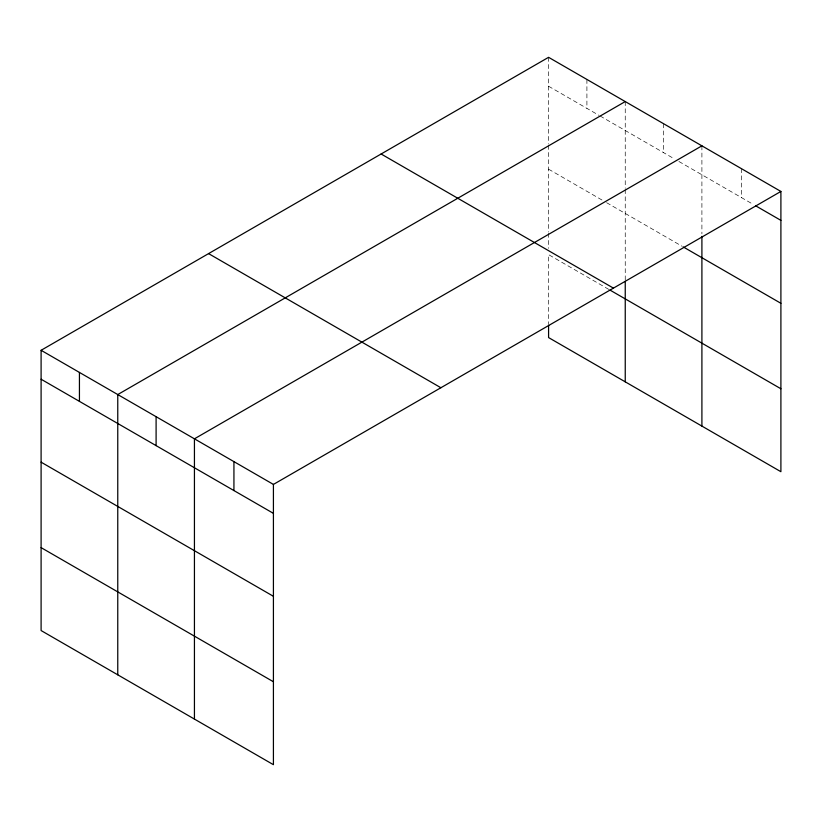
<?xml version="1.0" encoding="UTF-8"?>
<svg xmlns="http://www.w3.org/2000/svg" width="822" height="822" viewBox="0 0 822 822"><rect width="100%" height="100%" fill="white"/><g stroke="black" fill="none" stroke-linecap="round" stroke-linejoin="round"><path stroke-width="0.62" stroke-dasharray="4.11 3.08" d="M548.582 86.238L598.961 115.327M600.05 115.964L674.533 158.965M678.91 161.492L753.476 204.534M548.582 169.178L602.249 200.167M606.626 202.695L682.198 246.323M608.814 289.406L548.582 254.635L548.582 323.745M741.403 168.633L741.403 197.568M701.906 145.833L701.906 233.828M663.58 123.701L663.58 152.635M625.244 101.568L625.244 188.31M625.244 189.563L625.244 280.045M586.908 79.436L586.908 108.37M548.582 57.314L548.582 144.045M548.582 145.309L548.582 232.01M548.582 233.273L548.582 248.347"/><path stroke-width="1.23" d="M780.9 191.444L273.418 484.425L273.418 764.686L41.1 630.556L41.1 350.295L548.582 57.314L780.9 191.444L780.9 471.705L548.582 337.575L548.582 325.009M625.244 101.568L117.762 394.56L117.762 674.821M701.906 145.833L194.434 438.825L194.434 719.086M755.665 205.808L780.9 220.368M683.288 246.96L780.9 303.308M381.11 153.991L613.428 288.121M609.914 290.043L780.9 388.765M208.572 253.608L440.89 387.737M41.1 350.295L273.418 484.425M41.1 379.23L273.418 513.36M41.1 462.17L273.418 596.299M41.1 547.627L273.418 681.757M701.906 236.346L701.906 426.094M625.244 281.299L625.244 381.84M233.931 461.625L233.931 490.559M156.098 416.692L156.098 445.627M79.436 372.428L79.436 401.362"/></g></svg>
